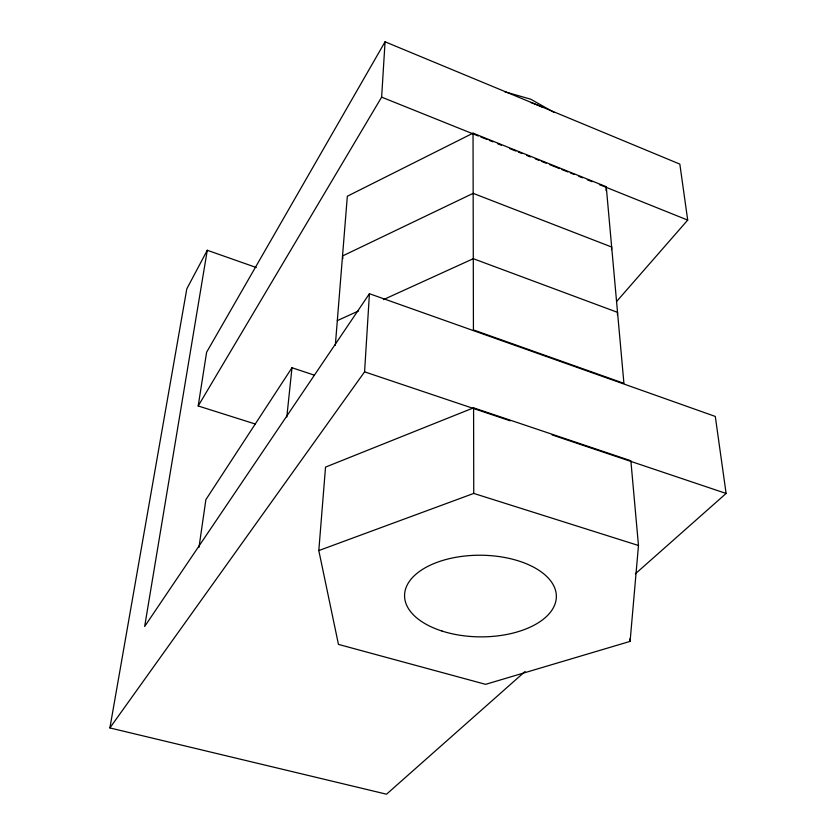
<?xml version="1.0" encoding="UTF-8"?>
<svg xmlns="http://www.w3.org/2000/svg" width="836" height="836" viewBox="0 0 836 836"><rect width="100%" height="100%" fill="white"/><g stroke="black" fill="none" stroke-linecap="round" stroke-linejoin="round"><path stroke-width="1.25" d="M606.079 190.587L606.246 186.7L473.04 133.164L347.337 196.22L335.33 345.289M611.544 249.64L611.67 247.028L473.155 193.346L342.53 255.973L342.906 258.533M617.396 314.942L617.532 312.361L473.291 258.7L383.431 299.622M525.092 671.475L386.535 794.2L109.892 727.937L364.58 371.842L369.428 293.708L715.292 416.443L726.108 493.449L635.36 573.82M255.45 424.071L198.195 405.972L381.634 97.143L385.062 41.8L679.835 164.107L687.704 220.098L616.56 301.556M318.809 550.569L325.528 467.105L473.584 407.832L630.866 460.761L638.474 545.49L630.093 641.39L485.601 684.339L338.455 644.399L318.809 550.569L473.751 493.418L638.474 545.49M286.821 416.976L291.983 367.735L314.294 375.134M198.989 547.35L205.886 499.635L291.983 367.735M198.195 405.972L206.607 352.249L385.062 41.8M256.307 267.52L207.276 250.267L144.659 626.477L369.428 293.708M109.892 727.937L186.815 288.807L207.276 250.267M337.326 320.616L358.602 310.919M504.662 91.73L530.755 99.212L554.007 112.358M364.58 371.842L510.179 420.821M552.126 434.929L726.108 493.449M381.634 97.143L478.411 136.028M480.836 136.999L486.876 139.424M489.3 140.396L492.926 141.859M497.765 143.802L501.401 145.255M509.866 148.662L515.916 151.086M518.33 152.058L521.967 153.521M526.805 155.465L530.432 156.917M535.27 158.861L538.896 160.324M541.32 161.296L546.159 163.239M549.785 164.692L559.472 168.579M561.886 169.551L567.937 171.986M570.351 172.958L573.987 174.41M578.825 176.354L582.452 177.817M587.29 179.761L592.128 181.705M599.391 184.62L687.704 220.098M606.246 186.7L623.917 383.348L473.427 329.917L473.04 133.164M629.884 638.808L630.093 641.39M473.584 407.832L473.751 493.418M530.661 102.441A119.82 90.142 -1.5 0 1 542.418 107.196M442.087 631.075A75.898 40.818 0.4 0 0 556.358 596.674A75.898 40.818 0.4 0 0 442.934 560.381A75.898 40.818 0.4 0 0 442.087 631.075"/></g></svg>
